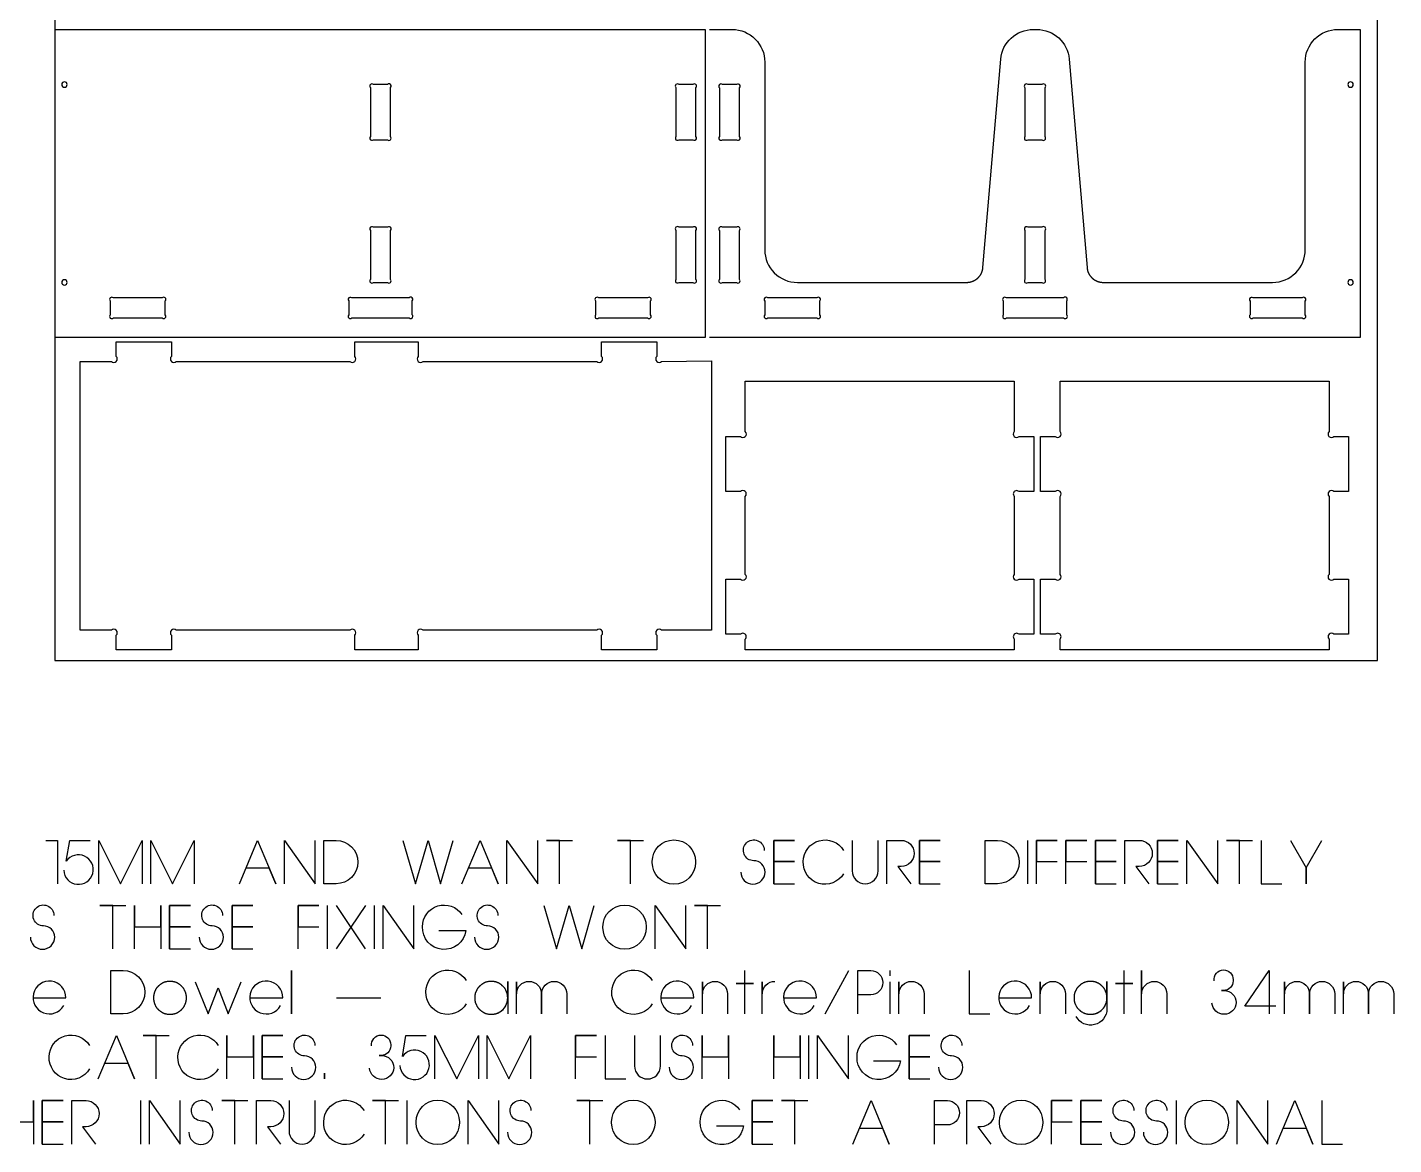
# Model space of a CAD drawing. Extents: x -841 to 5116, y -506 to 2808.
# Drawn here: x 2472 to 3732, y -446 to 584 of the extents above; entities that cross this region are included whole.
import ezdxf

# ---------------------------------------------------------------- set-up
doc = ezdxf.new("R2010")
doc.units = 0
for name, color, linetype in [('DEFAULT_LAYER', 1, 'CONTINUOUS'), ('LAYER_1', 18, 'CONTINUOUS'), ('T5_LOGOLAYER_20', 18, 'CONTINUOUS'), ('T5_LOGOLAYER_21', 18, 'CONTINUOUS')]:
    doc.layers.add(name, color=color, linetype=linetype)

msp = doc.modelspace()

# ---------------------------------------------------------------- linework, layer by layer
at = {"layer": 'DEFAULT_LAYER'}
msp.add_lwpolyline([(2497.4, 0), (3717.4, 0), (3717.4, 2440), (2497.4, 2440)], close=True, dxfattribs=at)
at = {"layer": 'LAYER_1'}
msp.add_lwpolyline([(2554.2, 10), (2554.2, 23.5, 1), (2549.7, 28), (2521, 28), (2521, 276), (2549.7, 276, 1), (2554.2, 280.5), (2554.2, 294), (2605, 294), (2605, 280.5, 1), (2609.5, 276), (2769.6, 276, 1), (2774.1, 280.5), (2774.1, 294), (2832.6, 294), (2832.6, 280.5, 1), (2837.1, 276), (2997.3, 276, 1), (3001.8, 280.5), (3001.8, 294), (3052.6, 294), (3052.6, 280.5, 1), (3057.1, 276), (3103, 276.4), (3103, 28), (3057.1, 28, 1), (3052.6, 23.5), (3052.6, 10), (3001.8, 10), (3001.8, 23.5, 1), (2997.3, 28), (2837.1, 28, 1), (2832.6, 23.5), (2832.6, 10), (2774.1, 10), (2774.1, 23.5, 1), (2769.6, 28), (2609.5, 28, 1), (2605, 23.5), (2605, 10)], format="xyb", close=True, dxfattribs=at)
at = {"layer": 'T5_LOGOLAYER_20'}
msp.add_lwpolyline([(2497.4, 582), (3097.4, 582), (3097.4, 298), (2497.4, 298)], dxfattribs=at)
msp.add_lwpolyline([(3101.4, 582), (3122.2, 582, -0.414799), (3152.2, 551.9), (3152.2, 378.8, 0.41549), (3182.3, 348.8), (3338.4, 348.8), (3338.4, 348.8), (3338.8, 348.8), (3339.2, 348.8), (3339.5, 348.8), (3339.9, 348.9), (3340.3, 348.9), (3340.6, 348.9), (3341, 349), (3341.3, 349.1), (3341.7, 349.1), (3342.1, 349.2), (3342.4, 349.3), (3342.7, 349.4), (3343.1, 349.5), (3343.4, 349.6), (3343.8, 349.8), (3344.1, 349.9), (3344.4, 350), (3344.7, 350.2), (3345.1, 350.3), (3345.4, 350.5), (3345.7, 350.6), (3346, 350.8), (3346.3, 351), (3346.6, 351.2), (3346.9, 351.4), (3347.2, 351.6), (3347.4, 351.8), (3347.7, 352), (3348, 352.2), (3348.3, 352.4), (3348.5, 352.6), (3348.8, 352.9), (3349, 353.1), (3349.3, 353.3), (3349.5, 353.6), (3349.7, 353.8), (3350, 354.1), (3350.2, 354.4), (3350.4, 354.6), (3350.6, 354.9), (3350.8, 355.2), (3351, 355.5), (3351.2, 355.7), (3351.4, 356), (3351.5, 356.3), (3351.7, 356.6), (3351.9, 356.9), (3352, 357.2), (3352.1, 357.5), (3352.3, 357.8), (3352.4, 358.1), (3352.5, 358.5), (3352.6, 358.8), (3352.8, 359.1), (3352.8, 359.4), (3352.9, 359.8), (3353, 360.1), (3353.1, 360.4), (3353.1, 360.7), (3353.2, 361.1), (3353.2, 361.4), (3353.3, 361.8), (3353.3, 362.1), (3353.3, 362.4), (3369.8, 554.5, -0.390656), (3399.8, 582), (3403.1, 582, -0.388315), (3433, 554.7), (3449.5, 362.5), (3449.5, 362.2), (3449.5, 361.8), (3449.6, 361.5), (3449.6, 361.1), (3449.7, 360.8), (3449.8, 360.4), (3449.8, 360.1), (3449.9, 359.8), (3450, 359.4), (3450.1, 359.1), (3450.2, 358.8), (3450.3, 358.4), (3450.5, 358.1), (3450.6, 357.8), (3450.7, 357.5), (3450.9, 357.2), (3451, 356.9), (3451.2, 356.6), (3451.4, 356.3), (3451.5, 356), (3451.7, 355.7), (3451.9, 355.4), (3452.1, 355.1), (3452.3, 354.9), (3452.5, 354.6), (3452.7, 354.3), (3453, 354.1), (3453.2, 353.8), (3453.4, 353.5), (3453.6, 353.3), (3453.9, 353.1), (3454.1, 352.8), (3454.4, 352.6), (3454.7, 352.4), (3454.9, 352.1), (3455.2, 351.9), (3455.5, 351.7), (3455.7, 351.5), (3456, 351.3), (3456.3, 351.1), (3456.6, 351), (3456.9, 350.8), (3457.2, 350.6), (3457.5, 350.4), (3457.8, 350.3), (3458.1, 350.1), (3458.5, 350), (3458.8, 349.9), (3459.1, 349.7), (3459.5, 349.6), (3459.8, 349.5), (3460.1, 349.4), (3460.5, 349.3), (3460.8, 349.2), (3461.2, 349.1), (3461.5, 349.1), (3461.9, 349), (3462.2, 348.9), (3462.6, 348.9), (3462.9, 348.9), (3463.3, 348.8), (3463.7, 348.8), (3464, 348.8), (3464.4, 348.8), (3464.4, 348.8), (3620.6, 348.8, 0.414977), (3650.6, 378.9), (3650.6, 552, -0.415334), (3680.7, 582), (3701.4, 582), (3701.4, 298), (3101.4, 298)], format="xyb", dxfattribs=at)
for points in [[(2506.4, 533.7, 0.414214), (2503.9, 531.2, 0.414214), (2506.4, 528.7, 0.414214), (2508.9, 531.2, 0.414214)], [(2791.4, 480.4), (2804.2, 480.4, 1), (2807.1, 483.2), (2807.1, 528.4, 1), (2804.2, 531.2), (2791.4, 531.2, 1), (2788.6, 528.4), (2788.6, 483.2, 1)], [(3073.2, 480.4), (3086, 480.4, 1), (3088.8, 483.2), (3088.8, 528.4, 1), (3086, 531.2), (3073.2, 531.2, 1), (3070.3, 528.4), (3070.3, 483.2, 1)], [(3128.9, 483.2), (3128.9, 528.3, 1), (3126.1, 531.2), (3113.2, 531.2, 1), (3110.4, 528.3), (3110.4, 483.2, 1), (3113.2, 480.4), (3126.1, 480.4, 1)], [(3407.8, 531.2), (3395, 531.2, 1), (3392.2, 528.3), (3392.2, 483.2, 1), (3395, 480.4), (3407.8, 480.4, 1), (3410.7, 483.2), (3410.7, 528.3, 1)], [(3692.4, 533.7, 0.414214), (3689.9, 531.2, 0.414214), (3692.4, 528.7, 0.414214), (3694.9, 531.2, 0.414214)], [(2804.2, 399.6), (2791.4, 399.6, 1), (2788.6, 396.8), (2788.6, 351.6, 1), (2791.4, 348.8), (2804.2, 348.8, 1), (2807.1, 351.6), (2807.1, 396.8, 1)], [(3088.8, 351.6), (3088.8, 396.8, 1), (3086, 399.6), (3073.2, 399.6, 1), (3070.3, 396.8), (3070.3, 351.6, 1), (3073.2, 348.8), (3086, 348.8, 1)], [(3126.1, 399.6), (3113.2, 399.6, 1), (3110.4, 396.7), (3110.4, 351.6, 1), (3113.2, 348.8), (3126.1, 348.8, 1), (3128.9, 351.6), (3128.9, 396.7, 1)], [(3407.8, 399.6), (3395, 399.6, 1), (3392.2, 396.7), (3392.2, 351.6, 1), (3395, 348.8), (3407.8, 348.8, 1), (3410.7, 351.6), (3410.7, 396.7, 1)], [(2506.4, 351.3, 0.414214), (2503.9, 348.8, 0.414214), (2506.4, 346.3, 0.414214), (2508.9, 348.8, 0.414214)], [(3692.4, 351.3, 0.414214), (3689.9, 348.8, 0.414214), (3692.4, 346.3, 0.414214), (3694.9, 348.8, 0.414214)], [(2548.6, 331.7), (2548.6, 318.8, 1), (2551.5, 316), (2596.6, 316, 1), (2599.4, 318.8), (2599.4, 331.7, 1), (2596.6, 334.5), (2551.5, 334.5, 1)], [(2768.6, 331.7), (2768.6, 318.8, 1), (2771.4, 316), (2824.2, 316, 1), (2827.1, 318.8), (2827.1, 331.7, 1), (2824.2, 334.5), (2771.4, 334.5, 1)], [(2999.1, 316), (3044.2, 316, 1), (3047, 318.8), (3047, 331.7, 1), (3044.2, 334.5), (2999.1, 334.5, 1), (2996.2, 331.7), (2996.2, 318.8, 1)], [(3155, 316), (3200.2, 316, 1), (3203, 318.8), (3203, 331.6, 1), (3200.2, 334.5), (3155, 334.5, 1), (3152.2, 331.6), (3152.2, 318.8, 1)], [(3375, 316), (3427.8, 316, 1), (3430.7, 318.8), (3430.7, 331.6, 1), (3427.8, 334.5), (3375, 334.5, 1), (3372.2, 331.6), (3372.2, 318.8, 1)], [(3647.8, 334.5), (3602.6, 334.5, 1), (3599.8, 331.6), (3599.8, 318.8, 1), (3602.6, 316), (3647.8, 316, 1), (3650.6, 318.8), (3650.6, 331.6, 1)], [(3134.3, 10), (3134.3, 19.9, 1), (3129.8, 24.3), (3116.3, 24.3), (3116.3, 75.1), (3129.8, 75.1, 1), (3134.3, 79.6), (3134.3, 151.5, 1), (3129.8, 155.9), (3116.3, 155.9), (3116.3, 206.7), (3129.8, 206.7, 1), (3134.3, 211.2), (3134.3, 257.6), (3382.3, 257.6), (3382.3, 211.2, 1), (3386.7, 206.7), (3400.3, 206.7), (3400.3, 155.9), (3386.7, 155.9, 1), (3382.3, 151.5), (3382.3, 79.6, 1), (3386.7, 75.1), (3400.3, 75.1), (3400.3, 24.3), (3386.7, 24.3, 1), (3382.3, 19.9), (3382.3, 10)], [(3424.6, 10), (3424.6, 19.9, 1), (3420.1, 24.3), (3406.6, 24.3), (3406.6, 75.1), (3420.1, 75.1, 1), (3424.6, 79.6), (3424.6, 151.5, 1), (3420.1, 155.9), (3406.6, 155.9), (3406.6, 206.7), (3420.1, 206.7, 1), (3424.6, 211.2), (3424.6, 257.6), (3672.6, 257.6), (3672.6, 211.2, 1), (3677, 206.7), (3690.6, 206.7), (3690.6, 155.9), (3677, 155.9, 1), (3672.6, 151.5), (3672.6, 79.6, 1), (3677, 75.1), (3690.6, 75.1), (3690.6, 24.3), (3677, 24.3, 1), (3672.6, 19.9), (3672.6, 10)]]:
    msp.add_lwpolyline(points, format="xyb", close=True, dxfattribs=at)
at = {"layer": 'T5_LOGOLAYER_21'}
for points in [[(2489.3, -165.7), (2500.1, -165.7), (2500.1, -205.7)], [(2538.1, -205.7), (2538.1, -165.7), (2558.1, -205.7), (2578.1, -165.7), (2578.1, -205.7)], [(2586.1, -205.7), (2586.1, -165.7), (2606.1, -205.7), (2626.1, -165.7), (2626.1, -205.7)], [(2667.7, -205.7), (2684.5, -165.7), (2701.3, -205.7), (2695.3, -191.3), (2674.1, -191.3)], [(2709.3, -205.7), (2709.3, -165.7), (2737.7, -205.7), (2737.7, -165.7)], [(2818.5, -165.7), (2830.1, -205.7), (2841.7, -165.7), (2853.3, -205.7), (2864.9, -165.7)], [(2872.9, -205.7), (2889.7, -165.7), (2906.5, -205.7), (2900.5, -191.3), (2879.3, -191.3)], [(2914.5, -205.7), (2914.5, -165.7), (2942.9, -205.7), (2942.9, -165.7)], [(2962.9, -205.7), (2962.9, -165.7), (2950.9, -165.7), (2974.9, -165.7)], [(3028.5, -205.7), (3028.5, -165.7), (3016.5, -165.7), (3040.5, -165.7)], [(3160.5, -205.7), (3160.5, -165.7), (3179.7, -165.7), (3160.5, -165.7), (3160.5, -185.3), (3179.7, -185.3), (3160.5, -185.3), (3160.5, -205.7), (3179.7, -205.7)], [(3294.8, -205.7), (3294.8, -165.7), (3314, -165.7), (3294.8, -165.7), (3294.8, -185.3), (3314, -185.3), (3294.8, -185.3), (3294.8, -205.7), (3314, -205.7)], [(3394.8, -205.7), (3394.8, -165.7)], [(3402.8, -205.7), (3402.8, -165.7), (3422, -165.7), (3402.8, -165.7), (3402.8, -185.3), (3422, -185.3)], [(3430, -205.7), (3430, -165.7), (3449.2, -165.7), (3430, -165.7), (3430, -185.3), (3449.2, -185.3)], [(3457.2, -205.7), (3457.2, -165.7), (3476.4, -165.7), (3457.2, -165.7), (3457.2, -185.3), (3476.4, -185.3), (3457.2, -185.3), (3457.2, -205.7), (3476.4, -205.7)], [(3514.4, -205.7), (3514.4, -165.7), (3533.6, -165.7), (3514.4, -165.7), (3514.4, -185.3), (3533.6, -185.3), (3514.4, -185.3), (3514.4, -205.7), (3533.6, -205.7)], [(3541.6, -205.7), (3541.6, -165.7), (3570, -205.7), (3570, -165.7)], [(3590, -205.7), (3590, -165.7), (3578, -165.7), (3602, -165.7)], [(3610, -165.7), (3610, -205.7), (3629.2, -205.7)], [(3637.2, -165.7), (3651.6, -190.9), (3651.6, -205.7), (3651.6, -190.9), (3666, -165.7)], [(2551, -265.7), (2551, -225.7), (2539, -225.7), (2563, -225.7)], [(2571, -265.7), (2571, -225.7), (2571, -245.3), (2595.4, -245.3), (2595.4, -225.7), (2595.4, -265.7)], [(2603.4, -265.7), (2603.4, -225.7), (2622.6, -225.7), (2603.4, -225.7), (2603.4, -245.3), (2622.6, -245.3), (2603.4, -245.3), (2603.4, -265.7), (2622.6, -265.7)], [(2661, -265.7), (2661, -225.7), (2680.2, -225.7), (2661, -225.7), (2661, -245.3), (2680.2, -245.3), (2661, -245.3), (2661, -265.7), (2680.2, -265.7)], [(2721.8, -265.7), (2721.8, -225.7), (2741, -225.7), (2721.8, -225.7), (2721.8, -245.3), (2741, -245.3)], [(2749, -265.7), (2749, -225.7)], [(2757, -225.7), (2783.8, -265.7)], [(2757.4, -265.7), (2784.2, -225.7)], [(2792.2, -265.7), (2792.2, -225.7)], [(2800.2, -265.7), (2800.2, -225.7), (2828.6, -265.7), (2828.6, -225.7)], [(2948.6, -225.7), (2960.2, -265.7), (2971.8, -225.7), (2983.4, -265.7), (2995, -225.7)], [(3051, -265.7), (3051, -225.7), (3079.4, -265.7), (3079.4, -225.7)], [(3099.4, -265.7), (3099.4, -225.7), (3087.4, -225.7), (3111.4, -225.7)], [(3133.9, -325.7), (3133.9, -297.7), (3125.9, -297.7), (3141.9, -297.7), (3133.9, -297.7), (3133.9, -285.7)], [(3207.9, -325.7), (3229.9, -285.7)], [(3267.9, -290.5), (3267.9, -285.7)], [(3340.7, -285.7), (3340.7, -325.7), (3359.9, -325.7)], [(3483.8, -325.7), (3483.8, -297.7), (3475.8, -297.7), (3491.8, -297.7), (3483.8, -297.7), (3483.8, -285.7)], [(3623.4, -318.5), (3595, -318.5), (3617.4, -285.7), (3617.4, -325.7)], [(2626.9, -296.1), (2638.9, -325.7), (2648.1, -301.7), (2657.3, -325.7), (2669.3, -296.1)], [(3267.9, -325.7), (3267.9, -296.1)], [(2757.3, -310.9), (2798.1, -310.9)], [(2537.5, -385.7), (2554.3, -345.7), (2571.1, -385.7), (2565.1, -371.3), (2543.9, -371.3)], [(2591.1, -385.7), (2591.1, -345.7), (2579.1, -345.7), (2603.1, -345.7)], [(2656.2, -385.7), (2656.2, -345.7), (2656.2, -365.3), (2680.6, -365.3), (2680.6, -345.7), (2680.6, -385.7)], [(2688.6, -385.7), (2688.6, -345.7), (2707.8, -345.7), (2688.6, -345.7), (2688.6, -365.3), (2707.8, -365.3), (2688.6, -365.3), (2688.6, -385.7), (2707.8, -385.7)], [(2848.1, -385.7), (2848.1, -345.7), (2868.1, -385.7), (2888.1, -345.7), (2888.1, -385.7)], [(2896.1, -385.7), (2896.1, -345.7), (2916.1, -385.7), (2936.1, -345.7), (2936.1, -385.7)], [(2977.7, -385.7), (2977.7, -345.7), (2996.9, -345.7), (2977.7, -345.7), (2977.7, -365.3), (2996.9, -365.3)], [(3004.9, -345.7), (3004.9, -385.7), (3024.1, -385.7)], [(3094.5, -385.7), (3094.5, -345.7), (3094.5, -365.3), (3118.9, -365.3), (3118.9, -345.7), (3118.9, -385.7)], [(3160.5, -385.7), (3160.5, -345.7), (3160.5, -365.3), (3184.9, -365.3), (3184.9, -345.7), (3184.9, -385.7)], [(3192.9, -385.7), (3192.9, -345.7)], [(3200.9, -385.7), (3200.9, -345.7), (3229.3, -385.7), (3229.3, -345.7)], [(3285.3, -385.7), (3285.3, -345.7), (3304.5, -345.7), (3285.3, -345.7), (3285.3, -365.3), (3304.5, -365.3), (3285.3, -365.3), (3285.3, -385.7), (3304.5, -385.7)], [(2453.5, -445.7), (2453.5, -405.7), (2453.5, -425.3), (2477.9, -425.3), (2477.9, -405.7), (2477.9, -445.7)], [(2485.9, -445.7), (2485.9, -405.7), (2505.1, -405.7), (2485.9, -405.7), (2485.9, -425.3), (2505.1, -425.3), (2485.9, -425.3), (2485.9, -445.7), (2505.1, -445.7)], [(2576.7, -445.7), (2576.7, -405.7)], [(2584.7, -445.7), (2584.7, -405.7), (2613.1, -445.7), (2613.1, -405.7)], [(2663.5, -445.7), (2663.5, -405.7), (2651.5, -405.7), (2675.5, -405.7)], [(2802.6, -445.7), (2802.6, -405.7), (2790.6, -405.7), (2814.6, -405.7)], [(2822.6, -445.7), (2822.6, -405.7)], [(2878.6, -445.7), (2878.6, -405.7), (2907, -445.7), (2907, -405.7)], [(2991, -445.7), (2991, -405.7), (2979, -405.7), (3003, -405.7)], [(3140.6, -445.7), (3140.6, -405.7), (3159.8, -405.7), (3140.6, -405.7), (3140.6, -425.3), (3159.8, -425.3), (3140.6, -425.3), (3140.6, -445.7), (3159.8, -445.7)], [(3179.8, -445.7), (3179.8, -405.7), (3167.8, -405.7), (3191.8, -405.7)], [(3233.4, -445.7), (3250.2, -405.7), (3267, -445.7), (3261, -431.3), (3239.8, -431.3)], [(3416.6, -445.7), (3416.6, -405.7), (3435.8, -405.7), (3416.6, -405.7), (3416.6, -425.3), (3435.8, -425.3)], [(3443.8, -445.7), (3443.8, -405.7), (3463, -405.7), (3443.8, -405.7), (3443.8, -425.3), (3463, -425.3), (3443.8, -425.3), (3443.8, -445.7), (3463, -445.7)], [(3531.8, -445.7), (3531.8, -405.7)], [(3587.8, -445.7), (3587.8, -405.7), (3616.2, -445.7), (3616.2, -405.7)], [(3624.2, -445.7), (3641, -405.7), (3657.8, -445.7), (3651.8, -431.3), (3630.6, -431.3)], [(3665.8, -405.7), (3665.8, -445.7), (3685, -445.7)]]:
    msp.add_lwpolyline(points, dxfattribs=at)
for points in [[(2505.7, -193.3, 0.857608), (2532.5, -196.1, 0.839431), (2508.1, -184.9), (2511.3, -165.7), (2530.1, -165.7)], [(3130.1, -194.9, 1), (3152.5, -194.9, 0.415385), (3142.1, -184.5, -0.668438), (3135.3, -168.1, -0.668438), (3151.7, -174.9)], [(3224.9, -196.5, -0.77786), (3187.7, -185.3, -0.756443), (3224.9, -174.9)], [(3232.8, -165.7), (3232.8, -193.7, 1), (3256.8, -193.7), (3256.8, -165.7)], [(3264.8, -205.7), (3264.8, -165.7), (3278, -165.7, -1), (3278, -189.7), (3274.8, -189.7), (3286.8, -205.7)], [(3484.4, -205.7), (3484.4, -165.7), (3497.6, -165.7, -1), (3497.6, -189.7), (3494.4, -189.7), (3506.4, -205.7)], [(2475, -254.9, 1), (2497.4, -254.9, 0.415385), (2487, -244.5, -0.668438), (2480.2, -228.1, -0.668438), (2496.6, -234.9)], [(2630.6, -254.9, 1), (2653, -254.9, 0.415385), (2642.6, -244.5, -0.668438), (2635.8, -228.1, -0.668438), (2652.2, -234.9)], [(2851.8, -248.9), (2876.6, -248.9, -0.955296), (2836.6, -245.3, -0.741566), (2873, -234.1)], [(2884.6, -254.9, 1), (2907, -254.9, 0.415385), (2896.6, -244.5, -0.668438), (2889.8, -228.1, -0.668438), (2906.2, -234.9)], [(2876.9, -316.5, -0.77786), (2839.7, -305.3, -0.756443), (2876.9, -294.9)], [(3048.4, -316.5, -0.77786), (3011.2, -305.3, -0.756443), (3048.4, -294.9)], [(3237.9, -325.7), (3237.9, -285.7), (3249.9, -285.7, -1), (3249.9, -308.1), (3237.9, -308.1)], [(3499.8, -325.7), (3499.8, -285.7), (3499.8, -307.3, -1), (3523, -307.3), (3523, -325.7)], [(3566.6, -295.3, -0.454849), (3575.4, -285.2, -0.411435), (3584.2, -294.1), (3584.2, -295.3, -0.412121), (3575.4, -304.1), (3573.4, -304.1), (3575.8, -304.1, -0.414286), (3587, -315.3, -0.946269), (3564.6, -315.7)], [(2478.1, -310.9), (2507.7, -310.9, 0.90232), (2477.8, -307.2, 0.862347), (2505.7, -318.1)], [(2678.1, -310.9), (2707.7, -310.9, 0.90232), (2677.7, -307.2, 0.862347), (2705.7, -318.1)], [(2900, -326.1, 0.421631), (2915.2, -310.5), (2915.2, -295.7), (2915.2, -325.7)], [(2923.2, -325.7), (2923.2, -296.1), (2923.2, -307.3, -1), (2946.4, -307.3), (2946.4, -325.7), (2946.4, -307.3, -1), (2969.6, -307.3), (2969.6, -325.7)], [(3057.1, -310.9), (3086.7, -310.9, 0.90232), (3056.7, -307.2, 0.862347), (3084.7, -318.1)], [(3094.7, -325.7), (3094.7, -296.1), (3094.7, -307.3, -1), (3117.9, -307.3), (3117.9, -325.7)], [(3149.9, -325.7), (3149.9, -296.1), (3149.9, -307.3, -0.416092), (3161.5, -295.7)], [(3170.3, -310.9), (3199.9, -310.9, 0.90232), (3169.9, -307.2, 0.862347), (3197.9, -318.1)], [(3275.9, -325.7), (3275.9, -296.1), (3275.9, -307.3, -1), (3299.1, -307.3), (3299.1, -325.7)], [(3368.7, -310.9), (3398.3, -310.9, 0.90232), (3368.3, -307.2, 0.862347), (3396.3, -318.1)], [(3406.3, -325.7), (3406.3, -296.1), (3406.3, -307.3, -1), (3429.5, -307.3), (3429.5, -325.7)], [(3452.6, -326.1, 0.421631), (3467.8, -310.5), (3467.8, -295.7), (3467.8, -320.9, -0.782349), (3439.4, -328.1)], [(3631.4, -325.7), (3631.4, -296.1), (3631.4, -307.3, -1), (3654.6, -307.3), (3654.6, -325.7), (3654.6, -307.3, -1), (3677.8, -307.3), (3677.8, -325.7)], [(3685.8, -325.7), (3685.8, -296.1), (3685.8, -307.3, -1), (3709, -307.3), (3709, -325.7), (3709, -307.3, -1), (3732.2, -307.3), (3732.2, -325.7)], [(2529.5, -376.5, -0.77786), (2492.3, -365.3, -0.756443), (2529.5, -354.9)], [(2648.3, -376.5, -0.77786), (2611.1, -365.3, -0.756443), (2648.3, -354.9)], [(2715.8, -374.9, 1), (2738.2, -374.9, 0.415385), (2727.8, -364.5, -0.668438), (2721, -348.1, -0.668438), (2737.4, -354.9)], [(2789.7, -355.3, -0.454849), (2798.5, -345.2, -0.411435), (2807.3, -354.1), (2807.3, -355.3, -0.412121), (2798.5, -364.1), (2796.5, -364.1), (2798.9, -364.1, -0.414286), (2810.1, -375.3, -0.946269), (2787.7, -375.7)], [(2815.7, -373.3, 0.857608), (2842.5, -376.1, 0.839431), (2818.1, -364.9), (2821.3, -345.7), (2840.1, -345.7)], [(3032.1, -345.7), (3032.1, -373.7, 1), (3056.1, -373.7), (3056.1, -345.7)], [(3064.1, -374.9, 1), (3086.5, -374.9, 0.415385), (3076.1, -364.5, -0.668438), (3069.3, -348.1, -0.668438), (3085.7, -354.9)], [(3252.5, -368.9), (3277.3, -368.9, -0.955296), (3237.3, -365.3, -0.741566), (3273.7, -354.1)], [(3312.5, -374.9, 1), (3334.9, -374.9, 0.415385), (3324.5, -364.5, -0.668438), (3317.7, -348.1, -0.668438), (3334.1, -354.9)], [(2513.1, -445.7), (2513.1, -405.7), (2526.3, -405.7, -1), (2526.3, -429.7), (2523.1, -429.7), (2535.1, -445.7)], [(2621.1, -434.9, 1), (2643.5, -434.9, 0.415385), (2633.1, -424.5, -0.668438), (2626.3, -408.1, -0.668438), (2642.7, -414.9)], [(2683.5, -445.7), (2683.5, -405.7), (2696.7, -405.7, -1), (2696.7, -429.7), (2693.5, -429.7), (2705.5, -445.7)], [(2713.5, -405.7), (2713.5, -433.7, 1), (2737.5, -433.7), (2737.5, -405.7)], [(2782.7, -436.5, -0.77786), (2745.5, -425.3, -0.756443), (2782.7, -414.9)], [(2915, -434.9, 1), (2937.4, -434.9, 0.415385), (2927, -424.5, -0.668438), (2920.2, -408.1, -0.668438), (2936.6, -414.9)], [(3107.8, -428.9), (3132.6, -428.9, -0.955296), (3092.6, -425.3, -0.741566), (3129, -414.1)], [(3308.6, -445.7), (3308.6, -405.7), (3320.6, -405.7, -1), (3320.6, -428.1), (3308.6, -428.1)], [(3338.6, -445.7), (3338.6, -405.7), (3351.8, -405.7, -1), (3351.8, -429.7), (3348.6, -429.7), (3360.6, -445.7)], [(3471, -434.9, 1), (3493.4, -434.9, 0.415385), (3483, -424.5, -0.668438), (3476.2, -408.1, -0.668438), (3492.6, -414.9)], [(3501.4, -434.9, 1), (3523.8, -434.9, 0.415385), (3513.4, -424.5, -0.668438), (3506.6, -408.1, -0.668438), (3523, -414.9)]]:
    msp.add_lwpolyline(points, format="xyb", dxfattribs=at)
for points in [[(2745.7, -205.7), (2745.7, -165.7), (2756.9, -165.7, -1), (2756.9, -205.7)], [(3088.5, -186.1, -1), (3048.5, -186.1), (3048.5, -185.3, -1), (3088.5, -185.3)], [(3355.6, -205.7), (3355.6, -165.7), (3366.8, -165.7, -1), (3366.8, -205.7)], [(3043, -246.1, -1), (3003, -246.1), (3003, -245.3, -1), (3043, -245.3)], [(2549.3, -325.7), (2549.3, -285.7), (2560.5, -285.7, -1), (2560.5, -325.7)], [(2870.6, -426.1, -1), (2830.6, -426.1), (2830.6, -425.3, -1), (2870.6, -425.3)], [(3051, -426.1, -1), (3011, -426.1), (3011, -425.3, -1), (3051, -425.3)], [(3408.6, -426.1, -1), (3368.6, -426.1), (3368.6, -425.3, -1), (3408.6, -425.3)], [(3579.8, -426.1, -1), (3539.8, -426.1), (3539.8, -425.3, -1), (3579.8, -425.3)]]:
    msp.add_lwpolyline(points, format="xyb", close=True, dxfattribs=at)
for points in [[(2715.7, -325.7), (2715.7, -285.7)], [(2603.7, -326.1), (2604.1, -326.1), (2604.5, -326.1), (2604.9, -326.1), (2605.2, -326), (2605.6, -326), (2606, -325.9), (2606.4, -325.9), (2606.8, -325.8), (2607.1, -325.7), (2607.5, -325.6), (2607.9, -325.5), (2608.2, -325.4), (2608.6, -325.3), (2608.9, -325.2), (2609.3, -325.1), (2609.6, -324.9), (2609.9, -324.8), (2610.3, -324.6), (2610.6, -324.4), (2610.9, -324.3), (2611.3, -324.1), (2611.6, -323.9), (2611.9, -323.7), (2612.2, -323.5), (2612.5, -323.3), (2612.8, -323.1), (2613.1, -322.9), (2613.4, -322.6), (2613.6, -322.4), (2613.9, -322.2), (2614.2, -321.9), (2614.4, -321.7), (2614.7, -321.4), (2614.9, -321.1), (2615.2, -320.9), (2615.4, -320.6), (2615.7, -320.3), (2615.9, -320), (2616.1, -319.7), (2616.3, -319.4), (2616.5, -319.1), (2616.7, -318.8), (2616.9, -318.5), (2617.1, -318.2), (2617.2, -317.8), (2617.4, -317.5), (2617.6, -317.2), (2617.7, -316.8), (2617.8, -316.5), (2618, -316.1), (2618.1, -315.8), (2618.2, -315.4), (2618.3, -315.1), (2618.4, -314.7), (2618.5, -314.3), (2618.6, -314), (2618.7, -313.6), (2618.7, -313.2), (2618.8, -312.8), (2618.8, -312.5), (2618.8, -312.1), (2618.9, -311.7), (2618.9, -311.3), (2618.9, -310.9), (2618.9, -310.5), (2618.9, -310.1), (2618.8, -309.7), (2618.8, -309.4), (2618.8, -309), (2618.7, -308.6), (2618.7, -308.2), (2618.6, -307.8), (2618.5, -307.5), (2618.4, -307.1), (2618.3, -306.7), (2618.2, -306.4), (2618.1, -306), (2618, -305.7), (2617.8, -305.3), (2617.7, -305), (2617.6, -304.7), (2617.4, -304.3), (2617.2, -304), (2617.1, -303.7), (2616.9, -303.3), (2616.7, -303), (2616.5, -302.7), (2616.3, -302.4), (2616.1, -302.1), (2615.9, -301.8), (2615.7, -301.5), (2615.4, -301.2), (2615.2, -301), (2614.9, -300.7), (2614.7, -300.4), (2614.4, -300.2), (2614.2, -299.9), (2613.9, -299.7), (2613.6, -299.4), (2613.4, -299.2), (2613.1, -299), (2612.8, -298.7), (2612.5, -298.5), (2612.2, -298.3), (2611.9, -298.1), (2611.6, -297.9), (2611.3, -297.7), (2610.9, -297.5), (2610.6, -297.4), (2610.3, -297.2), (2609.9, -297.1), (2609.6, -296.9), (2609.3, -296.8), (2608.9, -296.6), (2608.6, -296.5), (2608.2, -296.4), (2607.9, -296.3), (2607.5, -296.2), (2607.1, -296.1), (2606.8, -296), (2606.4, -295.9), (2606, -295.9), (2605.6, -295.8), (2605.2, -295.8), (2604.9, -295.8), (2604.5, -295.7), (2604.1, -295.7), (2603.7, -295.7), (2603.3, -295.7), (2602.9, -295.7), (2602.5, -295.8), (2602.1, -295.8), (2601.8, -295.8), (2601.4, -295.9), (2601, -295.9), (2600.6, -296), (2600.3, -296.1), (2599.9, -296.2), (2599.5, -296.3), (2599.2, -296.4), (2598.8, -296.5), (2598.5, -296.6), (2598.1, -296.8), (2597.8, -296.9), (2597.4, -297.1), (2597.1, -297.2), (2596.8, -297.4), (2596.4, -297.5), (2596.1, -297.7), (2595.8, -297.9), (2595.5, -298.1), (2595.2, -298.3), (2594.9, -298.5), (2594.6, -298.7), (2594.3, -299), (2594, -299.2), (2593.7, -299.4), (2593.5, -299.7), (2593.2, -299.9), (2592.9, -300.2), (2592.7, -300.4), (2592.4, -300.7), (2592.2, -301), (2592, -301.2), (2591.7, -301.5), (2591.5, -301.8), (2591.3, -302.1), (2591.1, -302.4), (2590.9, -302.7), (2590.7, -303), (2590.5, -303.3), (2590.3, -303.7), (2590.2, -304), (2590, -304.3), (2589.8, -304.7), (2589.7, -305), (2589.5, -305.3), (2589.4, -305.7), (2589.3, -306), (2589.2, -306.4), (2589.1, -306.7), (2589, -307.1), (2588.9, -307.5), (2588.8, -307.8), (2588.7, -308.2), (2588.7, -308.6), (2588.6, -309), (2588.6, -309.4), (2588.5, -309.7), (2588.5, -310.1), (2588.5, -310.5), (2588.5, -310.9), (2588.5, -311.3), (2588.5, -311.7), (2588.5, -312.1), (2588.6, -312.5), (2588.6, -312.8), (2588.7, -313.2), (2588.7, -313.6), (2588.8, -314), (2588.9, -314.3), (2589, -314.7), (2589.1, -315.1), (2589.2, -315.4), (2589.3, -315.8), (2589.4, -316.1), (2589.5, -316.5), (2589.7, -316.8), (2589.8, -317.2), (2590, -317.5), (2590.2, -317.8), (2590.3, -318.2), (2590.5, -318.5), (2590.7, -318.8), (2590.9, -319.1), (2591.1, -319.4), (2591.3, -319.7), (2591.5, -320), (2591.7, -320.3), (2592, -320.6), (2592.2, -320.9), (2592.4, -321.1), (2592.7, -321.4), (2592.9, -321.7), (2593.2, -321.9), (2593.5, -322.2), (2593.7, -322.4), (2594, -322.6), (2594.3, -322.9), (2594.6, -323.1), (2594.9, -323.3), (2595.2, -323.5), (2595.5, -323.7), (2595.8, -323.9), (2596.1, -324.1), (2596.4, -324.3), (2596.8, -324.4), (2597.1, -324.6), (2597.4, -324.8), (2597.8, -324.9), (2598.1, -325.1), (2598.5, -325.2), (2598.8, -325.3), (2599.2, -325.4), (2599.5, -325.5), (2599.9, -325.6), (2600.3, -325.7), (2600.6, -325.8), (2601, -325.9), (2601.4, -325.9), (2601.8, -326), (2602.1, -326), (2602.5, -326.1), (2602.9, -326.1), (2603.3, -326.1)], [(2900, -326.1), (2900.4, -326.1), (2900.7, -326.1), (2901.1, -326.1), (2901.5, -326), (2901.9, -326), (2902.3, -325.9), (2902.7, -325.9), (2903, -325.8), (2903.4, -325.7), (2903.8, -325.6), (2904.1, -325.5), (2904.5, -325.4), (2904.8, -325.3), (2905.2, -325.2), (2905.5, -325.1), (2905.9, -324.9), (2906.2, -324.8), (2906.6, -324.6), (2906.9, -324.4), (2907.2, -324.3), (2907.5, -324.1), (2907.8, -323.9), (2908.2, -323.7), (2908.5, -323.5), (2908.8, -323.3), (2909.1, -323.1), (2909.3, -322.9), (2909.6, -322.6), (2909.9, -322.4), (2910.2, -322.2), (2910.4, -321.9), (2910.7, -321.7), (2911, -321.4), (2911.2, -321.1), (2911.5, -320.9), (2911.7, -320.6), (2911.9, -320.3), (2912.1, -320), (2912.4, -319.7), (2912.6, -319.4), (2912.8, -319.1), (2913, -318.8), (2913.1, -318.5), (2913.3, -318.2), (2913.5, -317.8), (2913.7, -317.5), (2913.8, -317.2), (2914, -316.8), (2914.1, -316.5), (2914.2, -316.1), (2914.4, -315.8), (2914.5, -315.4), (2914.6, -315.1), (2914.7, -314.7), (2914.8, -314.3), (2914.9, -314), (2914.9, -313.6), (2915, -313.2), (2915, -312.8), (2915.1, -312.5), (2915.1, -312.1), (2915.1, -311.7), (2915.2, -311.3), (2915.2, -310.9), (2915.2, -310.5), (2915.1, -310.1), (2915.1, -309.7), (2915.1, -309.4), (2915, -309), (2915, -308.6), (2914.9, -308.2), (2914.9, -307.8), (2914.8, -307.5), (2914.7, -307.1), (2914.6, -306.7), (2914.5, -306.4), (2914.4, -306), (2914.2, -305.7), (2914.1, -305.3), (2914, -305), (2913.8, -304.7), (2913.7, -304.3), (2913.5, -304), (2913.3, -303.7), (2913.1, -303.3), (2913, -303), (2912.8, -302.7), (2912.6, -302.4), (2912.4, -302.1), (2912.1, -301.8), (2911.9, -301.5), (2911.7, -301.2), (2911.5, -301), (2911.2, -300.7), (2911, -300.4), (2910.7, -300.2), (2910.4, -299.9), (2910.2, -299.7), (2909.9, -299.4), (2909.6, -299.2), (2909.3, -299), (2909.1, -298.7), (2908.8, -298.5), (2908.5, -298.3), (2908.2, -298.1), (2907.8, -297.9), (2907.5, -297.7), (2907.2, -297.5), (2906.9, -297.4), (2906.6, -297.2), (2906.2, -297.1), (2905.9, -296.9), (2905.5, -296.8), (2905.2, -296.6), (2904.8, -296.5), (2904.5, -296.4), (2904.1, -296.3), (2903.8, -296.2), (2903.4, -296.1), (2903, -296), (2902.7, -295.9), (2902.3, -295.9), (2901.9, -295.8), (2901.5, -295.8), (2901.1, -295.8), (2900.7, -295.7), (2900.4, -295.7), (2900, -295.7), (2899.6, -295.7), (2899.2, -295.7), (2898.8, -295.8), (2898.4, -295.8), (2898, -295.8), (2897.6, -295.9), (2897.3, -295.9), (2896.9, -296), (2896.5, -296.1), (2896.2, -296.2), (2895.8, -296.3), (2895.4, -296.4), (2895.1, -296.5), (2894.7, -296.6), (2894.4, -296.8), (2894, -296.9), (2893.7, -297.1), (2893.4, -297.2), (2893, -297.4), (2892.7, -297.5), (2892.4, -297.7), (2892.1, -297.9), (2891.8, -298.1), (2891.5, -298.3), (2891.2, -298.5), (2890.9, -298.7), (2890.6, -299), (2890.3, -299.2), (2890, -299.4), (2889.7, -299.7), (2889.5, -299.9), (2889.2, -300.2), (2889, -300.4), (2888.7, -300.7), (2888.5, -301), (2888.2, -301.2), (2888, -301.5), (2887.8, -301.8), (2887.6, -302.1), (2887.4, -302.4), (2887.2, -302.7), (2887, -303), (2886.8, -303.3), (2886.6, -303.7), (2886.4, -304), (2886.3, -304.3), (2886.1, -304.7), (2886, -305), (2885.8, -305.3), (2885.7, -305.7), (2885.6, -306), (2885.4, -306.4), (2885.3, -306.7), (2885.2, -307.1), (2885.1, -307.5), (2885.1, -307.8), (2885, -308.2), (2884.9, -308.6), (2884.9, -309), (2884.8, -309.4), (2884.8, -309.7), (2884.8, -310.1), (2884.8, -310.5), (2884.8, -310.9), (2884.8, -311.3), (2884.8, -311.7), (2884.8, -312.1), (2884.8, -312.5), (2884.9, -312.8), (2884.9, -313.2), (2885, -313.6), (2885.1, -314), (2885.1, -314.3), (2885.2, -314.7), (2885.3, -315.1), (2885.4, -315.4), (2885.6, -315.8), (2885.7, -316.1), (2885.8, -316.5), (2886, -316.8), (2886.1, -317.2), (2886.3, -317.5), (2886.4, -317.8), (2886.6, -318.2), (2886.8, -318.5), (2887, -318.8), (2887.2, -319.1), (2887.4, -319.4), (2887.6, -319.7), (2887.8, -320), (2888, -320.3), (2888.2, -320.6), (2888.5, -320.9), (2888.7, -321.1), (2889, -321.4), (2889.2, -321.7), (2889.5, -321.9), (2889.7, -322.2), (2890, -322.4), (2890.3, -322.6), (2890.6, -322.9), (2890.9, -323.1), (2891.2, -323.3), (2891.5, -323.5), (2891.8, -323.7), (2892.1, -323.9), (2892.4, -324.1), (2892.7, -324.3), (2893, -324.4), (2893.4, -324.6), (2893.7, -324.8), (2894, -324.9), (2894.4, -325.1), (2894.7, -325.2), (2895.1, -325.3), (2895.4, -325.4), (2895.8, -325.5), (2896.2, -325.6), (2896.5, -325.7), (2896.9, -325.8), (2897.3, -325.9), (2897.6, -325.9), (2898, -326), (2898.4, -326), (2898.8, -326.1), (2899.2, -326.1), (2899.6, -326.1)], [(3452.6, -326.1), (3453, -326.1), (3453.4, -326.1), (3453.8, -326.1), (3454.2, -326), (3454.6, -326), (3454.9, -325.9), (3455.3, -325.9), (3455.7, -325.8), (3456.1, -325.7), (3456.4, -325.6), (3456.8, -325.5), (3457.1, -325.4), (3457.5, -325.3), (3457.9, -325.2), (3458.2, -325.1), (3458.5, -324.9), (3458.9, -324.8), (3459.2, -324.6), (3459.5, -324.4), (3459.9, -324.3), (3460.2, -324.1), (3460.5, -323.9), (3460.8, -323.7), (3461.1, -323.5), (3461.4, -323.3), (3461.7, -323.1), (3462, -322.9), (3462.3, -322.6), (3462.6, -322.4), (3462.8, -322.2), (3463.1, -321.9), (3463.4, -321.7), (3463.6, -321.4), (3463.9, -321.1), (3464.1, -320.9), (3464.4, -320.6), (3464.6, -320.3), (3464.8, -320), (3465, -319.7), (3465.2, -319.4), (3465.4, -319.1), (3465.6, -318.8), (3465.8, -318.5), (3466, -318.2), (3466.2, -317.8), (3466.3, -317.5), (3466.5, -317.2), (3466.6, -316.8), (3466.8, -316.5), (3466.9, -316.1), (3467, -315.8), (3467.1, -315.4), (3467.3, -315.1), (3467.3, -314.7), (3467.4, -314.3), (3467.5, -314), (3467.6, -313.6), (3467.7, -313.2), (3467.7, -312.8), (3467.7, -312.5), (3467.8, -312.1), (3467.8, -311.7), (3467.8, -311.3), (3467.8, -310.9), (3467.8, -310.5), (3467.8, -310.1), (3467.8, -309.7), (3467.7, -309.4), (3467.7, -309), (3467.7, -308.6), (3467.6, -308.2), (3467.5, -307.8), (3467.4, -307.5), (3467.3, -307.1), (3467.3, -306.7), (3467.1, -306.4), (3467, -306), (3466.9, -305.7), (3466.8, -305.3), (3466.6, -305), (3466.5, -304.7), (3466.3, -304.3), (3466.2, -304), (3466, -303.7), (3465.8, -303.3), (3465.6, -303), (3465.4, -302.7), (3465.2, -302.4), (3465, -302.1), (3464.8, -301.8), (3464.6, -301.5), (3464.4, -301.2), (3464.1, -301), (3463.9, -300.7), (3463.6, -300.4), (3463.4, -300.2), (3463.1, -299.9), (3462.8, -299.7), (3462.6, -299.4), (3462.3, -299.2), (3462, -299), (3461.7, -298.7), (3461.4, -298.5), (3461.1, -298.3), (3460.8, -298.1), (3460.5, -297.9), (3460.2, -297.7), (3459.9, -297.5), (3459.5, -297.4), (3459.2, -297.2), (3458.9, -297.1), (3458.5, -296.9), (3458.2, -296.8), (3457.9, -296.6), (3457.5, -296.5), (3457.1, -296.4), (3456.8, -296.3), (3456.4, -296.2), (3456.1, -296.1), (3455.7, -296), (3455.3, -295.9), (3454.9, -295.9), (3454.6, -295.8), (3454.2, -295.8), (3453.8, -295.8), (3453.4, -295.7), (3453, -295.7), (3452.6, -295.7), (3452.2, -295.7), (3451.8, -295.7), (3451.5, -295.8), (3451.1, -295.8), (3450.7, -295.8), (3450.3, -295.9), (3449.9, -295.9), (3449.6, -296), (3449.2, -296.1), (3448.8, -296.2), (3448.5, -296.3), (3448.1, -296.4), (3447.8, -296.5), (3447.4, -296.6), (3447.1, -296.8), (3446.7, -296.9), (3446.4, -297.1), (3446, -297.2), (3445.7, -297.4), (3445.4, -297.5), (3445.1, -297.7), (3444.7, -297.9), (3444.4, -298.1), (3444.1, -298.3), (3443.8, -298.5), (3443.5, -298.7), (3443.2, -299), (3443, -299.2), (3442.7, -299.4), (3442.4, -299.7), (3442.1, -299.9), (3441.9, -300.2), (3441.6, -300.4), (3441.4, -300.7), (3441.1, -301), (3440.9, -301.2), (3440.7, -301.5), (3440.4, -301.8), (3440.2, -302.1), (3440, -302.4), (3439.8, -302.7), (3439.6, -303), (3439.4, -303.3), (3439.3, -303.7), (3439.1, -304), (3438.9, -304.3), (3438.8, -304.7), (3438.6, -305), (3438.5, -305.3), (3438.3, -305.7), (3438.2, -306), (3438.1, -306.4), (3438, -306.7), (3437.9, -307.1), (3437.8, -307.5), (3437.7, -307.8), (3437.7, -308.2), (3437.6, -308.6), (3437.5, -309), (3437.5, -309.4), (3437.5, -309.7), (3437.4, -310.1), (3437.4, -310.5), (3437.4, -310.9), (3437.4, -311.3), (3437.4, -311.7), (3437.5, -312.1), (3437.5, -312.5), (3437.5, -312.8), (3437.6, -313.2), (3437.7, -313.6), (3437.7, -314), (3437.8, -314.3), (3437.9, -314.7), (3438, -315.1), (3438.1, -315.4), (3438.2, -315.8), (3438.3, -316.1), (3438.5, -316.5), (3438.6, -316.8), (3438.8, -317.2), (3438.9, -317.5), (3439.1, -317.8), (3439.3, -318.2), (3439.4, -318.5), (3439.6, -318.8), (3439.8, -319.1), (3440, -319.4), (3440.2, -319.7), (3440.4, -320), (3440.7, -320.3), (3440.9, -320.6), (3441.1, -320.9), (3441.4, -321.1), (3441.6, -321.4), (3441.9, -321.7), (3442.1, -321.9), (3442.4, -322.2), (3442.7, -322.4), (3443, -322.6), (3443.2, -322.9), (3443.5, -323.1), (3443.8, -323.3), (3444.1, -323.5), (3444.4, -323.7), (3444.7, -323.9), (3445.1, -324.1), (3445.4, -324.3), (3445.7, -324.4), (3446, -324.6), (3446.4, -324.8), (3446.7, -324.9), (3447.1, -325.1), (3447.4, -325.2), (3447.8, -325.3), (3448.1, -325.4), (3448.5, -325.5), (3448.8, -325.6), (3449.2, -325.7), (3449.6, -325.8), (3449.9, -325.9), (3450.3, -325.9), (3450.7, -326), (3451.1, -326), (3451.5, -326.1), (3451.8, -326.1), (3452.2, -326.1)], [(2746.2, -385.7), (2746.2, -380.5)]]:
    msp.add_lwpolyline(points, close=True, dxfattribs=at)

doc.saveas('drawing.dxf')
